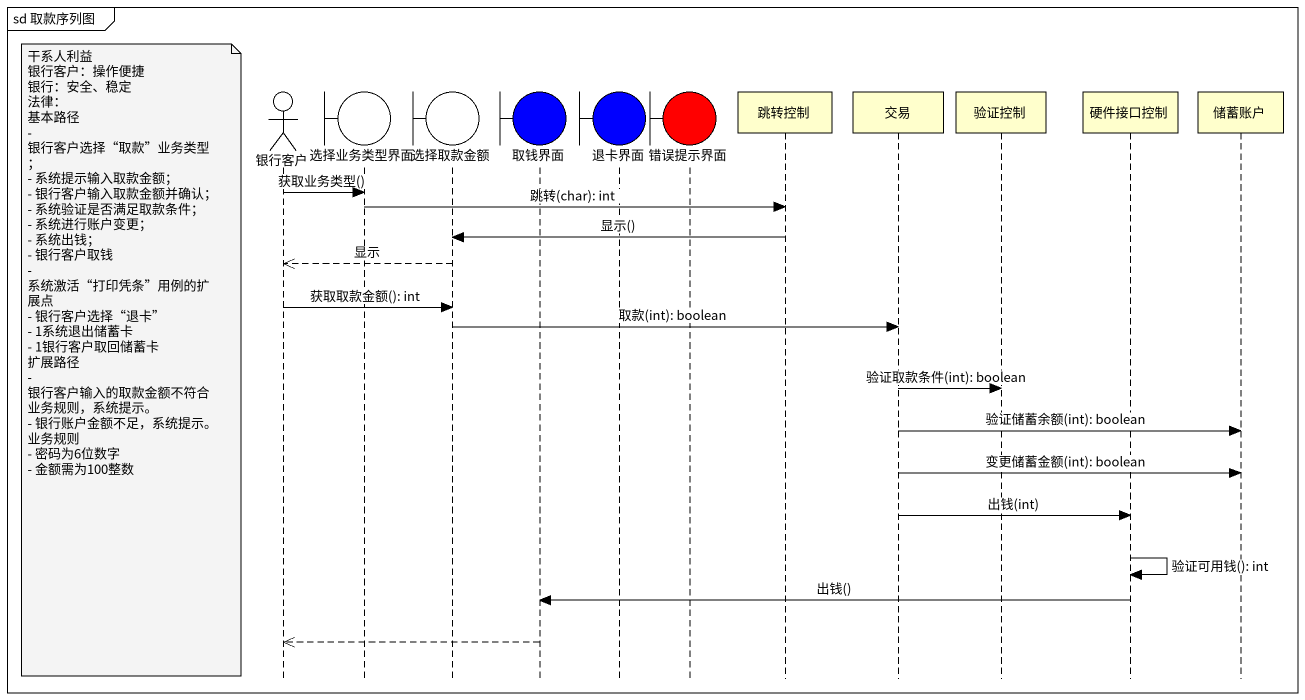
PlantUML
@startuml
mainframe sd 取款序列图
hide footbox
actor 银行客户
boundary 选择业务类型界面
boundary 选择取款金额
boundary 取钱界面 #0000FF
boundary 退卡界面 #0000FF
boundary 错误提示界面 #FF0000
participant 跳转控制
participant 交易
participant 验证控制
participant 硬件接口控制
participant 储蓄账户

银行客户 -> 选择业务类型界面 : 获取业务类型()
选择业务类型界面 -> 跳转控制 : 跳转(char): int
跳转控制 -> 选择取款金额 : 显示()
选择取款金额 -->> 银行客户 : 显示
银行客户 -> 选择取款金额 : 获取取款金额(): int
选择取款金额 -> 交易 : 取款(int): boolean
note left of 银行客户
  干系人利益
  银行客户：操作便捷
  银行：安全、稳定
  法律：
  基本路径
  - 银行客户选择“取款”业务类型；
  - 系统提示输入取款金额；
  - 银行客户输入取款金额并确认；
  - 系统验证是否满足取款条件；
  - 系统进行账户变更；
  - 系统出钱；
  - 银行客户取钱
  - 系统激活“打印凭条”用例的扩展点
  - 银行客户选择“退卡”
  - 1系统退出储蓄卡
  - 1银行客户取回储蓄卡
  扩展路径
  - 银行客户输入的取款金额不符合业务规则，系统提示。
  - 银行账户金额不足，系统提示。
  业务规则
  - 密码为6位数字
  - 金额需为100整数
end note
交易 -> 验证控制 : 验证取款条件(int): boolean
交易 -> 储蓄账户 : 验证储蓄余额(int): boolean
交易 -> 储蓄账户 : 变更储蓄金额(int): boolean
交易 -> 硬件接口控制 : 出钱(int)
硬件接口控制 -> 硬件接口控制 : 验证可用钱(): int
硬件接口控制 -> 取钱界面 : 出钱()
取钱界面 -->> 银行客户
@enduml
